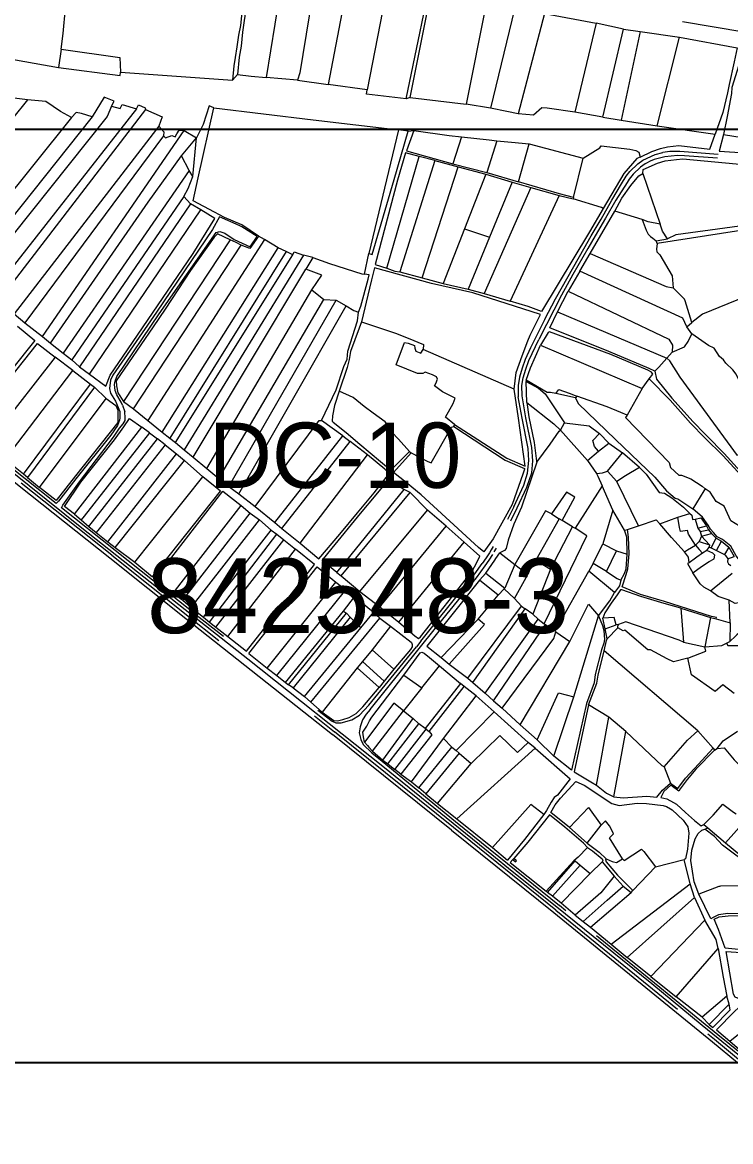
# Model space of a CAD drawing. Header units: metres. Extents: x 548946 to 557077, y 1838800 to 1845419.
# Drawn here: x 550140 to 550899, y 1840915 to 1842114 of the extents above; entities that cross this region are included whole.
import ezdxf
from ezdxf.enums import TextEntityAlignment as Align

# ---------------------------------------------------------------- set-up
doc = ezdxf.new("R2010")
doc.units = ezdxf.units.M
doc.header["$LTSCALE"] = 28
doc.linetypes.add('LONG_DASHED', pattern=[7.5, 6, -1.5])
for name, color, linetype, lineweight in [('10', 7, 'Continuous', 13), ('22', 7, 'Continuous', 13), ('46', 7, 'Continuous', 13), ('55', 7, 'Continuous', 35), ('60', 7, 'Continuous', 25)]:
    doc.layers.add(name, color=color, linetype=linetype, lineweight=lineweight)
doc.layers.add('61', color=7, linetype='Continuous')

msp = doc.modelspace()

# ---------------------------------------------------------------- linework, layer by layer
at = {"layer": '10'}
for p, q in [((550426.53, 1842209.92), (550401.41, 1842055.33)), ((550496.14, 1842195.32), (550468.02, 1842047.78)), ((550538.65, 1842192.1), (550509.86, 1842042.3)), ((550555.84, 1842034.11), (550577.9, 1842145.07)), ((550667.43, 1842128.73), (550641.85, 1842022.65)), ((550699.52, 1842123.89), (550671.24, 1842016.36)), ((550755.05, 1842113.72), (550732.18, 1842018.04)), ((550784.1, 1842107.19), (550755.05, 1842113.72)), ((550913.08, 1842104.12), (550847.35, 1842115.13)), ((550762, 1842012.79), (550784.1, 1842107.19)), ((550802.09, 1842104.65), (550781.59, 1842009.64)), ((550820.46, 1842003.4), (550844.17, 1842098.71)), ((550181.93, 1842085.82), (550179.1, 1842066.02)), ((550116.85, 1842077.06), (550179.1, 1842066.02)), ((550245.42, 1842060.93), (550365.61, 1842052.36)), ((550370.7, 1842058.43), (550365.61, 1842052.36)), ((550435.11, 1842052.41), (550401.41, 1842055.33)), ((550435.11, 1842052.41), (550468.02, 1842047.78)), ((550509.86, 1842042.3), (550468.02, 1842047.78)), ((550145.85, 1842031.28), (550027.84, 1841885.83)), ((550555.84, 1842034.11), (550551.55, 1842032.38)), ((550555.84, 1842034.11), (550615.61, 1842026.68)), ((550262.62, 1842021.73), (550106.52, 1841822.63)), ((550272.25, 1842020.91), (550114.98, 1841816.29)), ((550235.87, 1842024.65), (550245.16, 1842022.23)), ((550641.85, 1842022.65), (550615.61, 1842026.68)), ((550762, 1842012.79), (550732.18, 1842018.04)), ((550192.86, 1842012.35), (550066.49, 1841854.71)), ((550215.11, 1842013.37), (550079.88, 1841843.19)), ((550762, 1842012.79), (550781.59, 1842009.64)), ((550781.59, 1842009.64), (550820.46, 1842003.4)), ((550286.62, 1842003.35), (550131.65, 1841802.15)), ((550162, 1841777.75), (550313.78, 1841998.62)), ((550543.29, 1841999.15), (550511.43, 1841866.71)), ((550553.74, 1841997.71), (550543.29, 1841999.15)), ((550553.74, 1841997.71), (550559.75, 1841998.67)), ((550820.46, 1842003.4), (550882.3, 1841994.47)), ((550891.39, 1841994.33), (550886.85, 1841976.52)), ((550891.39, 1841994.33), (550922.5, 1841989.29)), ((550291.44, 1841992.68), (550143.14, 1841792.41)), ((550310.79, 1841971.25), (550326.83, 1841990.87)), ((550323.03, 1841949.15), (550326.83, 1841990.87)), ((550610.57, 1841991.87), (550601.57, 1841962.84)), ((550648.47, 1841987.47), (550637.9, 1841953.52)), ((550530.6, 1841850.87), (550565.34, 1841970.69)), ((550582.23, 1841966.26), (550565.34, 1841970.69)), ((550886.85, 1841976.52), (550978, 1841970.06)), ((550582.23, 1841966.26), (550544.64, 1841847.08)), ((550568.71, 1841840.68), (550607.23, 1841959.64)), ((550601.57, 1841962.84), (550637.9, 1841953.52)), ((550730.56, 1841926.83), (550741.19, 1841968.83)), ((550319.15, 1841955.78), (550184, 1841760.03)), ((550637.9, 1841953.52), (550671.64, 1841943.57)), ((550805.02, 1841952.6), (550823.42, 1841898.21)), ((550684.96, 1841937.56), (550634.87, 1841823.8)), ((550313.48, 1841927.81), (550193.43, 1841752.87)), ((550320.49, 1841919.82), (550313.48, 1841927.81)), ((550715.18, 1841929), (550662.93, 1841815.71)), ((550730.56, 1841926.83), (550730.31, 1841925.19)), ((550804.19, 1841903.24), (550774.93, 1841912.27)), ((550970.16, 1841900.62), (550820.25, 1841877.57)), ((550613.8, 1841893.31), (550640.87, 1841884.28)), ((550259.32, 1841700.15), (550374.84, 1841875.66)), ((550399.62, 1841881.83), (550274.95, 1841687.66)), ((550290.19, 1841675.46), (550414.2, 1841872.83)), ((550423.05, 1841868.79), (550298.32, 1841668.87)), ((550304.41, 1841664.33), (550430.2, 1841865.17)), ((550441.6, 1841864.94), (550313.73, 1841656.43)), ((550451.42, 1841862.42), (550441.6, 1841864.94)), ((550451.42, 1841862.42), (550444.03, 1841850.06)), ((550506.9, 1841844.5), (550511.43, 1841866.71)), ((550737.54, 1841847.83), (550724.79, 1841826.42)), ((550450.57, 1841827.98), (550463.11, 1841817.54)), ((550512.11, 1841829.47), (550503.55, 1841793.67)), ((550713.61, 1841804.31), (550724.79, 1841826.42)), ((550350.72, 1841625.71), (550463.11, 1841817.54)), ((550713.61, 1841804.31), (550830.68, 1841754.55)), ((550695.26, 1841768.59), (550804.08, 1841722.06)), ((550175.46, 1841755.77), (550102.28, 1841661.75)), ((550667.19, 1841721.49), (550569.54, 1841764.02)), ((550830.68, 1841754.55), (550836.33, 1841761.21)), ((550817.85, 1841740.6), (550811.54, 1841743.67)), ((550194.36, 1841741.43), (550213.22, 1841726.71)), ((550667.19, 1841721.49), (550669.27, 1841739.29)), ((550680.05, 1841730.96), (550679.99, 1841729.67)), ((550680.61, 1841707.24), (550679.99, 1841729.67)), ((550804.08, 1841722.06), (550811.67, 1841732.42)), ((550811.67, 1841732.42), (550815.72, 1841737.52)), ((550817.85, 1841740.6), (550819.52, 1841731.97)), ((550141.59, 1841630.27), (550213.22, 1841726.71)), ((550217.76, 1841723.62), (550145.91, 1841626.75)), ((550213.22, 1841726.71), (550217.76, 1841723.62)), ((550217.76, 1841723.62), (550230.07, 1841711.56)), ((550804.08, 1841722.06), (550788.22, 1841693.58)), ((550158.9, 1841616.19), (550230.07, 1841711.56)), ((550248.72, 1841708.16), (550259.32, 1841700.15)), ((550732.77, 1841712.02), (550711.6, 1841716.86)), ((550734.1, 1841714.04), (550732.77, 1841712.02)), ((550259.32, 1841700.15), (550274.95, 1841687.66)), ((550483.72, 1841671.48), (550460.7, 1841687.77)), ((550602.4, 1841681.44), (550603.28, 1841683.56)), ((550716.79, 1841677.29), (550721.04, 1841685.19)), ((550196.33, 1841587.35), (550268.21, 1841680.83)), ((550276.41, 1841674.75), (550268.21, 1841680.83)), ((550276.41, 1841674.75), (550285.1, 1841668.3)), ((550483.72, 1841671.48), (550491.64, 1841665.37)), ((550211.63, 1841574.37), (550285.1, 1841668.3)), ((550293.35, 1841661.89), (550285.1, 1841668.3)), ((550293.35, 1841661.89), (550305.64, 1841652.14)), ((550418.39, 1841572.02), (550491.64, 1841665.37)), ((550510.08, 1841651.16), (550491.64, 1841665.37)), ((550757.51, 1841654.84), (550768.49, 1841663.63)), ((550141.59, 1841630.27), (550121.96, 1841645.98)), ((550231.79, 1841557.76), (550305.64, 1841652.14)), ((550305.64, 1841652.14), (550314.18, 1841644.92)), ((550555.03, 1841654.59), (550556.83, 1841653.33)), ((550767.18, 1841633.35), (550783.18, 1841653.24)), ((550801.5, 1841637.44), (550783.18, 1841653.24)), ((550239.9, 1841551.76), (550314.18, 1841644.92)), ((550314.18, 1841644.92), (550333.53, 1841627.49)), ((550337.91, 1841636.41), (550350.72, 1841625.71)), ((550745.58, 1841644.86), (550755.2, 1841631.14)), ((550145.91, 1841626.75), (550141.59, 1841630.27)), ((550145.91, 1841626.75), (550158.9, 1841616.19)), ((550260.71, 1841535.97), (550333.53, 1841627.49)), ((550176.72, 1841602.18), (550158.9, 1841616.19)), ((550477.07, 1841525.08), (550549.42, 1841613.95)), ((550555.76, 1841610.74), (550549.42, 1841613.95)), ((550574.44, 1841591.85), (550555.76, 1841610.74)), ((550761.21, 1841617.95), (550732.35, 1841572.42)), ((550772.65, 1841591.72), (550761.21, 1841617.95)), ((550196.33, 1841587.35), (550185.6, 1841595.57)), ((550196.33, 1841587.35), (550203.21, 1841581.36)), ((550301.87, 1841502.66), (550374.79, 1841596.58)), ((550312.25, 1841495.16), (550384.51, 1841588.44)), ((550374.79, 1841596.58), (550384.51, 1841588.44)), ((550384.51, 1841588.44), (550394.53, 1841581.34)), ((550594.35, 1841574.63), (550574.44, 1841591.85)), ((550707.06, 1841587.63), (550715.49, 1841582.47)), ((550772.65, 1841591.72), (550762.15, 1841555.82)), ((550785.37, 1841570.3), (550772.65, 1841591.72)), ((550842.59, 1841584.09), (550855.31, 1841588.32)), ((550203.21, 1841581.36), (550211.63, 1841574.37)), ((550211.63, 1841574.37), (550219.6, 1841567.76)), ((550321.16, 1841487.43), (550394.53, 1841581.34)), ((550394.53, 1841581.34), (550406.89, 1841570.36)), ((550613.55, 1841557.39), (550594.35, 1841574.63)), ((550715.49, 1841582.47), (550690.19, 1841538)), ((550718.65, 1841580.54), (550715.49, 1841582.47)), ((550729.51, 1841573.73), (550718.65, 1841580.54)), ((550729.51, 1841573.73), (550732.35, 1841572.42)), ((550788.4, 1841571.13), (550800.23, 1841575.04)), ((550823.03, 1841576.97), (550842.59, 1841584.09)), ((550835.78, 1841562.61), (550823.03, 1841576.97)), ((550863.74, 1841572.6), (550873.03, 1841575)), ((550219.6, 1841567.76), (550231.79, 1841557.76)), ((550334.32, 1841476.97), (550406.89, 1841570.36)), ((550340.66, 1841471.84), (550412.85, 1841565.95)), ((550406.89, 1841570.36), (550412.85, 1841565.95)), ((550412.85, 1841565.95), (550420.53, 1841559.84)), ((550785.37, 1841570.3), (550788.4, 1841571.13)), ((550849.7, 1841546.94), (550835.78, 1841562.61)), ((550866.21, 1841568.76), (550875.26, 1841570.76)), ((550867.63, 1841563.76), (550878.5, 1841566.85)), ((550867.63, 1841563.76), (550876.25, 1841554.68)), ((550878.5, 1841566.85), (550883.35, 1841561.57)), ((550231.79, 1841557.76), (550239.9, 1841551.76)), ((550239.9, 1841551.76), (550260.71, 1841535.97)), ((550347.78, 1841466.52), (550420.53, 1841559.84)), ((550360.47, 1841456.23), (550432.97, 1841550.04)), ((550420.53, 1841559.84), (550432.97, 1841550.04)), ((550751.64, 1841534.5), (550762.15, 1841555.82)), ((550762.15, 1841555.82), (550776.57, 1841548.16)), ((550861.43, 1841554.37), (550865.38, 1841558.3)), ((550865.38, 1841558.3), (550876.25, 1841554.68)), ((550873.31, 1841548.65), (550876.07, 1841552.18)), ((550876.25, 1841554.68), (550876.07, 1841552.18)), ((550876.07, 1841552.18), (550878.23, 1841551.49)), ((550878.23, 1841551.49), (550883.35, 1841561.57)), ((550878.23, 1841551.49), (550883.94, 1841548.59)), ((550883.94, 1841548.59), (550889.16, 1841558.61)), ((550897.04, 1841552.13), (550892.48, 1841544.14)), ((550897.04, 1841552.13), (550902.91, 1841541.95)), ((550647.66, 1841539.9), (550651.9, 1841545.98)), ((550651.9, 1841545.98), (550667.74, 1841533.54)), ((550765.85, 1841525.89), (550776.57, 1841548.16)), ((550776.57, 1841548.16), (550787.98, 1841544.54)), ((550873.31, 1841548.65), (550868.88, 1841545.48)), ((550883.94, 1841548.59), (550892.48, 1841544.14)), ((550896.08, 1841539.75), (550902.91, 1841541.95)), ((550260.71, 1841535.97), (550279.89, 1841520.34)), ((550667.74, 1841533.54), (550656.98, 1841508.21)), ((550667.74, 1841533.54), (550681.63, 1841522.84)), ((550706.16, 1841528.39), (550686.97, 1841480.37)), ((550751.64, 1841534.5), (550747.18, 1841526.35)), ((550774.58, 1841503.49), (550747.18, 1841526.35)), ((550765.85, 1841525.89), (550751.64, 1841534.5)), ((550282.29, 1841517.93), (550301.87, 1841502.66)), ((550476.19, 1841514.53), (550486.8, 1841506.21)), ((550630.06, 1841516.75), (550636.66, 1841524.13)), ((550650.06, 1841500.59), (550630.06, 1841516.75)), ((550636.66, 1841524.13), (550656.98, 1841508.21)), ((550877.45, 1841505.26), (550900.71, 1841524.11)), ((550412.78, 1841414.57), (550486.8, 1841506.21)), ((550496.25, 1841498.81), (550486.8, 1841506.21)), ((550656.27, 1841507.37), (550667.41, 1841496.95)), ((550484.35, 1841483.54), (550496.25, 1841498.81)), ((550516.49, 1841481.95), (550496.25, 1841498.81)), ((550628.69, 1841475.03), (550650.06, 1841500.59)), ((550898.42, 1841470.85), (550897.25, 1841495.33)), ((550422.25, 1841406.95), (550484.35, 1841483.54)), ((550484.35, 1841483.54), (550487.38, 1841481.32)), ((550487.38, 1841481.32), (550491.36, 1841477.09)), ((550502.97, 1841465.77), (550516.49, 1841481.95)), ((550617.52, 1841411.77), (550674.91, 1841488.79)), ((550674.91, 1841488.79), (550679.04, 1841485.97)), ((550731.01, 1841391.52), (550757.37, 1841478.63)), ((550845.55, 1841486.61), (550877.37, 1841476.78)), ((550845.55, 1841486.61), (550848.57, 1841450.41)), ((550442.4, 1841392.01), (550502.97, 1841465.77)), ((550491.36, 1841477.09), (550502.97, 1841465.77)), ((550534.65, 1841467.46), (550514.95, 1841441.97)), ((550523.41, 1841476.04), (550534.65, 1841467.46)), ((550588.88, 1841433.88), (550628.69, 1841475.03)), ((550692.77, 1841474.96), (550699.11, 1841469.87)), ((550699.11, 1841469.87), (550700.62, 1841469.06)), ((550764.46, 1841464.51), (550762.08, 1841476.13)), ((550764.46, 1841464.51), (550776.42, 1841468.96)), ((550778.29, 1841465.72), (550766.6, 1841453.75)), ((550778.74, 1841469.26), (550776.42, 1841468.96)), ((550877.37, 1841476.78), (550871.36, 1841445.34)), ((550877.37, 1841476.78), (550883.53, 1841475.17)), ((550883.53, 1841475.17), (550898.42, 1841470.85)), ((550898.42, 1841470.85), (550897.97, 1841450.98)), ((550711.92, 1841461.44), (550710.91, 1841463.1)), ((550711.92, 1841461.44), (550726.82, 1841450.82)), ((550766.6, 1841453.75), (550764.46, 1841464.51)), ((550514.95, 1841441.97), (550504.61, 1841429.6)), ((550538.14, 1841421.4), (550514.95, 1841441.97)), ((550673.61, 1841361.54), (550726.82, 1841450.82)), ((550848.57, 1841450.41), (550871.36, 1841445.34)), ((550894.67, 1841449.31), (550897.97, 1841450.98)), ((550588.88, 1841433.88), (550597.56, 1841426.85)), ((550864.01, 1841355.19), (550763.6, 1841440.84)), ((550499.02, 1841422.61), (550461.66, 1841375.36)), ((550504.61, 1841429.6), (550499.02, 1841422.61)), ((550522.56, 1841401.77), (550499.02, 1841422.61)), ((550528.07, 1841408.47), (550504.61, 1841429.6)), ((550538.14, 1841421.4), (550528.07, 1841408.47)), ((550568.08, 1841401.2), (550587.09, 1841424.89)), ((550587.09, 1841424.89), (550609.65, 1841405.86)), ((550597.56, 1841426.85), (550617.52, 1841411.77)), ((550412.78, 1841414.57), (550422.25, 1841406.95)), ((550422.25, 1841406.95), (550425.28, 1841404.54)), ((550528.07, 1841408.47), (550522.56, 1841401.77)), ((550548.8, 1841414.84), (550568.08, 1841401.2)), ((550568.08, 1841401.2), (550548.7, 1841376.61)), ((550576.15, 1841354.67), (550613.61, 1841402.74)), ((550626.4, 1841392.78), (550613.61, 1841402.74)), ((550461.66, 1841375.36), (550449.28, 1841386.01)), ((550591.38, 1841347.2), (550626.4, 1841392.78)), ((550626.4, 1841392.78), (550645.78, 1841375.59)), ((550709.59, 1841328.08), (550731.01, 1841391.52)), ((550768.58, 1841370), (550746.85, 1841383)), ((550515.39, 1841333.31), (550548.7, 1841376.61)), ((550548.7, 1841376.61), (550558.92, 1841368.44)), ((550645.78, 1841375.59), (550604.88, 1841334.04)), ((550645.78, 1841375.59), (550682.03, 1841342.9)), ((550755.38, 1841297.05), (550768.58, 1841370)), ((550786.78, 1841354.71), (550768.58, 1841370)), ((550526.63, 1841323.68), (550558.92, 1841368.44)), ((550531.9, 1841319.8), (550564.87, 1841362.6)), ((550558.92, 1841368.44), (550564.87, 1841362.6)), ((550571.92, 1841357.93), (550564.87, 1841362.6)), ((550572.86, 1841356.96), (550571.92, 1841357.93)), ((550673.61, 1841361.54), (550691.93, 1841345.66)), ((550600.12, 1841248.87), (550472.43, 1841351.48)), ((550557.08, 1841300.47), (550591.38, 1841347.2)), ((550591.38, 1841347.2), (550600.44, 1841337.76)), ((550773.77, 1841284.63), (550786.78, 1841354.71)), ((550880.34, 1841336.84), (550864.01, 1841355.19)), ((550511.58, 1841337.63), (550515.39, 1841333.31)), ((550564.92, 1841294.17), (550600.44, 1841337.76)), ((550600.44, 1841337.76), (550604.88, 1841334.04)), ((550604.88, 1841334.04), (550608.06, 1841331.28)), ((550605.87, 1841260.85), (550689.45, 1841336.81)), ((550689.45, 1841336.81), (550682.03, 1841342.9)), ((550709.59, 1841328.08), (550691.93, 1841345.66)), ((550880.34, 1841336.84), (550881.71, 1841334.67)), ((550881.71, 1841334.67), (550884.48, 1841336.19)), ((550515.39, 1841333.31), (550526.63, 1841323.68)), ((550526.63, 1841323.68), (550531.9, 1841319.8)), ((550608.06, 1841331.28), (550572.62, 1841287.79)), ((550608.06, 1841331.28), (550620.91, 1841320.18)), ((550531.9, 1841319.8), (550539.33, 1841313.9)), ((550545.7, 1841308.67), (550539.33, 1841313.9)), ((550584.96, 1841277.56), (550620.91, 1841320.18)), ((550827.89, 1841316.83), (550834.72, 1841299.28)), ((550572.62, 1841287.79), (550564.92, 1841294.17)), ((550572.62, 1841287.79), (550584.96, 1841277.56)), ((550584.96, 1841277.56), (550605.87, 1841260.85)), ((550605.87, 1841260.85), (550643.75, 1841230.37)), ((550870.3, 1841254.72), (550874.48, 1841251.41)), ((550893.3, 1841235.35), (550914.1, 1841258.46)), ((550643.75, 1841230.37), (550660.11, 1841216.57)), ((550665.71, 1841217.38), (550662.71, 1841214.33)), ((550761.37, 1841214.91), (550748.48, 1841202.28)), ((550761.37, 1841214.91), (550774.18, 1841199.36)), ((550818.65, 1841209.58), (550849.29, 1841217.56)), ((550737.75, 1841211.21), (550708.14, 1841178.11)), ((550748.48, 1841202.28), (550717.55, 1841170.55)), ((550737.75, 1841211.21), (550748.48, 1841202.28)), ((550818.65, 1841209.58), (550794.2, 1841184.04)), ((550771.1, 1841126.7), (550855.57, 1841191.24)), ((550774.18, 1841199.36), (550784.03, 1841188.72)), ((550708.14, 1841178.11), (550702.87, 1841182.15)), ((550717.55, 1841170.55), (550708.14, 1841178.11)), ((550748.79, 1841144.84), (550792.38, 1841181.94)), ((550784.03, 1841188.72), (550792.38, 1841181.94)), ((550792.38, 1841181.94), (550794.2, 1841184.04)), ((550732.53, 1841157.66), (550717.55, 1841170.55)), ((550788.11, 1841112.39), (550860.23, 1841176.66)), ((550860.23, 1841176.66), (550871.48, 1841152.39)), ((550748.79, 1841144.84), (550771.1, 1841126.7)), ((550871.48, 1841152.39), (550813.42, 1841091.94)), ((550771.1, 1841126.7), (550788.11, 1841112.39)), ((550813.42, 1841091.94), (550788.11, 1841112.39)), ((550813.42, 1841091.94), (550840.68, 1841070.26)), ((550897.52, 1841062.42), (550875.99, 1841040.53)), ((550898.22, 1841022.79), (550953.57, 1841068.16)), ((550883.99, 1841034.82), (550898.22, 1841022.79)), ((550898.22, 1841022.79), (550916.43, 1841007))]:
    msp.add_line(p, q, dxfattribs=at)
for points in [[(550428.94, 1842224.64), (550402.09, 1842224.89), (550397.29, 1842224.5), (550395.57, 1842221.98), (550389.69, 1842198.32), (550376.07, 1842103.78), (550374.62, 1842088.88), (550372.48, 1842077.08), (550370.7, 1842058.43)], [(550188.39, 1842135.48), (550195.42, 1842135.04), (550214.3, 1842142.11), (550225.55, 1842146.23), (550276.96, 1842177.5), (550303.66, 1842197.43), (550312.68, 1842201.67), (550323.04, 1842206.01), (550344.29, 1842206.04), (550358.83, 1842203.49), (550370.26, 1842201.39), (550380.51, 1842197.81), (550381.84, 1842196.16), (550377.94, 1842150.38), (550373.97, 1842111.24), (550371.87, 1842100.55), (550370.06, 1842088.37), (550368.42, 1842076.62), (550366.92, 1842067.69), (550365.61, 1842052.36)], [(550461.08, 1842204.55), (550437.56, 1842060.39), (550435.11, 1842052.41)], [(550551.55, 1842032.38), (550583.25, 1842185.88), (550584.54, 1842197.8), (550584.88, 1842198.39)], [(550602.68, 1842140.53), (550637.14, 1842134.28), (550615.61, 1842026.68)], [(550181.93, 1842085.82), (550184.14, 1842102.4), (550186.64, 1842129.82), (550188.39, 1842135.48)], [(550637.14, 1842134.28), (550667.43, 1842128.73), (550699.52, 1842123.89), (550755.05, 1842113.72)], [(550784.1, 1842107.19), (550802.09, 1842104.65), (550844.17, 1842098.71)], [(550844.17, 1842098.71), (550905.96, 1842087.16), (550902.65, 1842072.1), (550897.26, 1842047.7), (550895.55, 1842038.78), (550890.71, 1842017.85), (550882.3, 1841994.47)], [(550181.93, 1842085.82), (550244.66, 1842076.7), (550245.42, 1842060.93)], [(550940.73, 1842078.54), (550917.04, 1842083.92), (550912.15, 1842080.12), (550909.68, 1842074.2), (550900.31, 1842044.5), (550899.87, 1842038.22), (550895.11, 1842013.43), (550891.39, 1841994.33)], [(550179.1, 1842066.02), (550245.28, 1842057.61), (550245.42, 1842060.93)], [(550370.7, 1842058.43), (550385.47, 1842056.71), (550401.41, 1842055.33)], [(550551.55, 1842032.38), (550508.83, 1842037.42), (550509.86, 1842042.3)], [(550145.85, 1842031.28), (550125.74, 1842033.97), (550119.03, 1842033.18)], [(550192.86, 1842012.35), (550181.29, 1842018.76), (550165.67, 1842029.57), (550145.85, 1842031.28)], [(550235.87, 1842024.65), (550238.72, 1842030.05), (550227.84, 1842034.36), (550215.11, 1842013.37)], [(550235.87, 1842024.65), (550231.2, 1842013.42), (550089, 1841835.85)], [(550215.11, 1842013.37), (550203.76, 1842016.68), (550198, 1842018.03), (550192.86, 1842012.35)], [(550245.16, 1842022.23), (550247.17, 1842026.56), (550262.62, 1842021.73)], [(550262.62, 1842021.73), (550264.81, 1842026.21), (550271.98, 1842022.91), (550272.25, 1842020.91)], [(550272.25, 1842020.91), (550290.06, 1842013.26), (550286.62, 1842003.35)], [(550393.3, 1841885.17), (550375.43, 1841897.37), (550356.94, 1841905.29), (550346.06, 1841910.94), (550323.31, 1841923.19), (550328.72, 1841947.72), (550345.48, 1842023)], [(550345.48, 1842023), (550340.61, 1842025.09), (550334, 1842004.98), (550326.83, 1841990.87)], [(550345.48, 1842023), (550451.87, 1842010.08), (550543.29, 1841999.15)], [(550671.24, 1842016.36), (550659.19, 1842019.04), (550641.85, 1842022.65)], [(550732.18, 1842018.04), (550702.58, 1842022.45), (550696.72, 1842022.89), (550687.86, 1842015.16), (550671.24, 1842016.36)], [(550286.62, 1842003.35), (550292.01, 1841997.21), (550291.44, 1841992.68)], [(550291.44, 1841992.68), (550293.8, 1841990.55), (550300.39, 1841993.27), (550304.03, 1841991.87), (550305.67, 1841995), (550308.44, 1841998.8), (550313.78, 1841998.62), (550326.83, 1841990.87)], [(550511.43, 1841866.71), (550515.2, 1841865.57), (550538.56, 1841946.12), (550553.74, 1841997.71)], [(550559.75, 1841998.67), (550551.67, 1841976.63), (550601.57, 1841962.84)], [(550559.75, 1841998.67), (550597.43, 1841993.32), (550610.57, 1841991.87)], [(550802.19, 1841970.15), (550814.55, 1841976.08), (550823.87, 1841979.29), (550831.39, 1841981.09), (550843.36, 1841982.51), (550876.61, 1841978.66), (550882.3, 1841994.47)], [(550610.57, 1841991.87), (550640.26, 1841988.59), (550648.47, 1841987.47)], [(550648.47, 1841987.47), (550664.45, 1841985.91), (550683.15, 1841984.23)], [(550671.64, 1841943.57), (550683.15, 1841984.23), (550741.19, 1841968.83)], [(550741.19, 1841968.83), (550758.93, 1841979.84), (550760.47, 1841982.29), (550790.95, 1841978.68), (550797.6, 1841977.16), (550800.59, 1841975.3), (550802.19, 1841970.15)], [(550170.4, 1841770.84), (550275.26, 1841921.81), (550310.79, 1841971.25)], [(550313.48, 1841927.81), (550318.08, 1841936.48), (550323.03, 1841949.15), (550319.15, 1841955.78), (550310.79, 1841971.25)], [(550565.34, 1841970.69), (550550.92, 1841974.48), (550542.25, 1841945.33), (550518.24, 1841855.08), (550530.6, 1841850.87)], [(550802.19, 1841970.15), (550798.41, 1841968.66), (550784.47, 1841952.37), (550762.37, 1841914.93)], [(550582.23, 1841966.26), (550607.23, 1841959.64), (550636.67, 1841951.85), (550613.8, 1841893.31), (550590.92, 1841834.77)], [(550805.02, 1841952.6), (550805.44, 1841956.94), (550820.55, 1841963.58), (550828.94, 1841966.14), (550841.12, 1841967.6), (550847.9, 1841968.03), (550916.47, 1841961.88)], [(550636.67, 1841951.85), (550664.98, 1841943.18), (550684.96, 1841937.56), (550715.18, 1841929), (550730.31, 1841925.19)], [(550774.93, 1841912.27), (550782.57, 1841926.07), (550792.18, 1841939.78), (550800.51, 1841949.89), (550805.02, 1841952.6)], [(550664.98, 1841943.18), (550640.87, 1841884.28), (550618.02, 1841828.43)], [(550730.56, 1841926.83), (550715.86, 1841930.77), (550671.64, 1841943.57)], [(550762.37, 1841914.93), (550760.59, 1841915.92), (550730.31, 1841925.19)], [(550212.41, 1841737.44), (550229.84, 1841724.52), (550234.49, 1841736.33), (550252.97, 1841763.37), (550323.29, 1841866.72), (550346.37, 1841904.35), (550331.7, 1841913.43)], [(550762.37, 1841914.93), (550747.99, 1841889.86), (550696.24, 1841804.73), (550682.16, 1841809.95), (550662.93, 1841815.71)], [(550737.54, 1841847.83), (550748.47, 1841866.65), (550774.93, 1841912.27)], [(550823.42, 1841898.21), (550810.76, 1841900.75), (550804.19, 1841903.24)], [(550804.19, 1841903.24), (550808.57, 1841891.85), (550810.74, 1841887.49), (550813, 1841884.89), (550815.75, 1841883.06), (550819.24, 1841880.32)], [(550831.43, 1841882.49), (550826.13, 1841890.62), (550823.42, 1841898.21)], [(550968.97, 1841904.23), (550840.21, 1841886.81), (550831.43, 1841882.49)], [(550363.06, 1841881.51), (550349.57, 1841887.99), (550345.72, 1841884.21), (550320.43, 1841848.58), (550293.5, 1841806.95), (550280.44, 1841788.24), (550240.88, 1841730.24), (550241.17, 1841724.85), (550242.68, 1841717.51), (550248.72, 1841708.16)], [(550374.84, 1841875.66), (550369.35, 1841878.63), (550363.06, 1841881.51), (550248.72, 1841708.16)], [(550393.3, 1841885.17), (550384.13, 1841872.16), (550374.84, 1841875.66)], [(550430.2, 1841865.17), (550423.05, 1841868.79), (550414.2, 1841872.83), (550399.62, 1841881.83), (550393.3, 1841885.17)], [(550820.25, 1841877.57), (550819.24, 1841880.32), (550831.43, 1841882.49)], [(550820.25, 1841877.57), (550819.73, 1841871.48), (550819.8, 1841868.68), (550823.28, 1841865.44), (550836.22, 1841842.75), (550837.3, 1841829.89)], [(550430.2, 1841865.17), (550431.63, 1841868.61), (550441.6, 1841864.94)], [(550451.42, 1841862.42), (550469.5, 1841856.1), (550503.95, 1841845.07), (550506.9, 1841844.5)], [(550748.47, 1841866.65), (550830.08, 1841831.27), (550837.3, 1841829.89)], [(551022.14, 1841864.17), (550868.8, 1841801.78), (550857.26, 1841792.94)], [(550274.95, 1841687.66), (550290.19, 1841675.46), (550298.32, 1841668.87), (550304.41, 1841664.33), (550313.73, 1841656.43), (550323.48, 1841648.46), (550444.03, 1841850.06)], [(550450.57, 1841827.98), (550461.01, 1841843.49), (550444.03, 1841850.06)], [(550669.27, 1841739.29), (550675.8, 1841757.13), (550681.76, 1841773.21), (550684.3, 1841779.32), (550695.19, 1841801.39), (550622.94, 1841824.7), (550578.54, 1841834.78), (550517.37, 1841851.45), (550514.25, 1841838.42), (550512.11, 1841829.47)], [(550530.6, 1841850.87), (550539.26, 1841847.92), (550544.64, 1841847.08)], [(550500.51, 1841803.89), (550502.8, 1841810.26), (550510.67, 1841839.42)], [(550510.67, 1841839.42), (550511.89, 1841843.93), (550506.9, 1841844.5)], [(550544.64, 1841847.08), (550568.71, 1841840.68), (550590.92, 1841834.77)], [(550852.14, 1841788.22), (550847.82, 1841797.42), (550737.54, 1841847.83)], [(550089, 1841835.85), (550106.52, 1841822.63), (550114.98, 1841816.29), (550131.65, 1841802.15), (550143.14, 1841792.41), (550162, 1841777.75), (550170.4, 1841770.84), (550184, 1841760.03), (550193.43, 1841752.87), (550201.63, 1841745.43)], [(550323.48, 1841648.46), (550337.91, 1841636.41), (550450.57, 1841827.98)], [(550590.92, 1841834.77), (550618.02, 1841828.43), (550634.87, 1841823.8), (550662.93, 1841815.71)], [(550724.79, 1841826.42), (550832.94, 1841774.94), (550836.75, 1841768.62), (550836.33, 1841761.21)], [(550857.26, 1841792.94), (550850.21, 1841816.15), (550849.67, 1841817.76), (550837.3, 1841829.89)], [(550350.72, 1841625.71), (550361.39, 1841617.21), (550476.38, 1841816.84)], [(550463.11, 1841817.54), (550476.38, 1841816.84), (550487.35, 1841810.66)], [(550361.39, 1841617.21), (550372.37, 1841609.35), (550487.35, 1841810.66)], [(550460.7, 1841687.77), (550476.53, 1841720.52), (550484.58, 1841745.52), (550488.16, 1841753.52), (550489.07, 1841762.06), (550499.33, 1841794.72), (550500.51, 1841803.89)], [(550487.35, 1841810.66), (550495.49, 1841805.66), (550500.51, 1841803.89)], [(550811.54, 1841743.67), (550768.59, 1841761.85), (550705.3, 1841786.96), (550713.61, 1841804.31)], [(550503.55, 1841793.67), (550501.1, 1841786.69), (550491.81, 1841761.73), (550490.38, 1841753.15), (550488.13, 1841744.73), (550479.77, 1841719.21)], [(550503.55, 1841793.67), (550540.07, 1841781.4), (550553.74, 1841776.11), (550570.02, 1841769.24), (550569.54, 1841764.02)], [(550857.24, 1841780.56), (550852.14, 1841788.22), (550857.26, 1841792.94)], [(550135.27, 1841788.85), (550153.83, 1841773.71), (550078.92, 1841679.93)], [(550810.44, 1841741.79), (550770.63, 1841758.7), (550704.93, 1841782.72), (550703.63, 1841782.25), (550695.26, 1841768.59)], [(550836.33, 1841761.21), (550849.4, 1841766.72), (550853.64, 1841772.52), (550857.24, 1841780.56)], [(550907.29, 1841732.09), (550904.78, 1841737.57), (550901.18, 1841741.98), (550893.92, 1841749.12), (550891.27, 1841752.67), (550886.91, 1841756.3), (550881.22, 1841765.22), (550875.22, 1841768.24), (550857.24, 1841780.56)], [(550082.83, 1841677.45), (550156.73, 1841770.32), (550175.46, 1841755.77)], [(550603.28, 1841683.56), (550593.67, 1841691.29), (550601.89, 1841706.13), (550604.07, 1841711.85), (550590.32, 1841718.45), (550581.8, 1841724.84), (550583.19, 1841727.53), (550584.94, 1841732.1), (550583.77, 1841734.55), (550579.68, 1841736.89), (550571.73, 1841739.73), (550569.29, 1841738.14), (550563.58, 1841738.15), (550540.88, 1841747.53), (550549.59, 1841771.53), (550553.62, 1841770.54), (550560.24, 1841768.22), (550560.83, 1841765.23), (550561.95, 1841762.25), (550567.29, 1841759.98), (550569.54, 1841764.02)], [(550680.05, 1841730.96), (550684.51, 1841744.32), (550695.26, 1841768.59)], [(550121.96, 1841645.98), (550194.36, 1841741.43), (550175.46, 1841755.77)], [(550817.85, 1841740.6), (550822.23, 1841744.89), (550830.68, 1841754.55)], [(550955.41, 1841624.01), (550947.76, 1841631.37), (550937.61, 1841642.91), (550919.85, 1841654.7), (550917.26, 1841653.68), (550906.48, 1841650.13), (550844.98, 1841734.38), (550833.82, 1841751.65), (550830.68, 1841754.55)], [(550815.72, 1841737.52), (550814.35, 1841739.75), (550810.44, 1841741.79)], [(550679.99, 1841729.67), (550693.28, 1841722.43), (550700.49, 1841716.46), (550721.04, 1841685.19)], [(550711.6, 1841716.86), (550706.12, 1841717.89), (550702.51, 1841717.96), (550680.05, 1841730.96)], [(550811.67, 1841732.42), (550834.12, 1841709.49), (550856.04, 1841685.03), (550871.4, 1841669.14), (550890.82, 1841649.91), (550922.1, 1841615.88), (550942.07, 1841594.25), (550943.25, 1841595.15)], [(550819.52, 1841731.97), (550835.9, 1841711.75), (550858.96, 1841686.49), (550871.48, 1841673.49)], [(550000, 1841727.69), (550039.78, 1841695.41), (550137.11, 1841617.88), (550233.97, 1841540.76), (550315.62, 1841475.68), (550472.43, 1841351.48)], [(550479.77, 1841719.21), (550474.58, 1841703.9), (550472.63, 1841692.8), (550472.3, 1841687.14), (550473.1, 1841685.91), (550487.26, 1841675), (550501.82, 1841662.58), (550534.95, 1841634.69), (550555.03, 1841654.59)], [(550555.03, 1841654.59), (550543.37, 1841667.74), (550536.09, 1841675.27), (550533.11, 1841680.94), (550529.11, 1841686.43), (550516.04, 1841695.73), (550506.55, 1841702.69), (550494.86, 1841712.55), (550479.77, 1841719.21)], [(550603.28, 1841683.56), (550659.31, 1841647.36), (550678.9, 1841638.96), (550671.71, 1841690.27), (550667.19, 1841721.49)], [(550711.6, 1841716.86), (550714.9, 1841720.87), (550725.95, 1841717.01), (550734.1, 1841714.04)], [(550230.07, 1841711.56), (550240.39, 1841703.86), (550242.58, 1841699.04), (550242.79, 1841692.34), (550242.58, 1841685.58), (550197.28, 1841628.38), (550176.72, 1841602.18)], [(550680.61, 1841707.24), (550709.48, 1841684.1), (550716.79, 1841677.29)], [(550680.61, 1841707.24), (550682.79, 1841691.73), (550688.38, 1841664.14), (550690.95, 1841644.19), (550691.52, 1841643.01)], [(550732.77, 1841712.02), (550735.64, 1841706.15), (550775.55, 1841667.57), (550817.71, 1841626.92), (550830.2, 1841612.43), (550839.71, 1841604.61), (550842.39, 1841603.96), (550858.65, 1841593.31)], [(550788.22, 1841693.58), (550781.26, 1841696.53), (550766.59, 1841702.33), (550734.1, 1841714.04)], [(550788.22, 1841693.58), (550786.22, 1841690.97), (550833.04, 1841642.97), (550834.56, 1841637.27), (550843.33, 1841629.26), (550846.32, 1841629.14), (550856.39, 1841625.22), (550868.53, 1841617.4), (550871.58, 1841614.49)], [(550185.6, 1841595.57), (550202.92, 1841621.55), (550239.22, 1841667.08), (550248.94, 1841680.96), (550255.23, 1841690), (550268.21, 1841680.83)], [(550389.68, 1841595.72), (550458.26, 1841687.8), (550460.7, 1841687.77)], [(550721.04, 1841685.19), (550747.63, 1841682.18), (550758.64, 1841673.7)], [(550276.41, 1841674.75), (550206.57, 1841585.29), (550203.21, 1841581.36)], [(550372.37, 1841609.35), (550389.68, 1841595.72), (550410.93, 1841578.49), (550483.72, 1841671.48)], [(550602.4, 1841681.44), (550657.52, 1841645.29), (550678.21, 1841636.25), (550678.19, 1841635.77), (550676.41, 1841630.18), (550664.88, 1841597.77), (550644.52, 1841560.83), (550634.78, 1841547.14), (550628.98, 1841551.77), (550567.57, 1841608.16), (550551.47, 1841621.31), (550537.79, 1841631.99), (550556.83, 1841653.33)], [(550556.83, 1841653.33), (550573.82, 1841644.27), (550578.31, 1841642.53), (550600.16, 1841680.72), (550602.4, 1841681.44)], [(550691.52, 1841643.01), (550705.58, 1841662.31), (550715.18, 1841676.46), (550716.79, 1841677.29)], [(550716.79, 1841677.29), (550745.58, 1841644.86), (550757.51, 1841654.84)], [(550757.51, 1841654.84), (550753.18, 1841659.87), (550751.39, 1841666.35), (550758.64, 1841673.7)], [(550758.64, 1841673.7), (550768.49, 1841663.63), (550783.18, 1841653.24)], [(550871.48, 1841673.49), (550873.19, 1841671.72), (550873.61, 1841671.28), (550892.01, 1841652.28), (550923.35, 1841617.95), (550944.08, 1841596.33), (550943.25, 1841595.15)], [(550293.35, 1841661.89), (550222.76, 1841571.61), (550219.6, 1841567.76)], [(550410.93, 1841578.49), (550418.39, 1841572.02), (550437.8, 1841556.33), (550510.08, 1841651.16)], [(550437.8, 1841556.33), (550458.02, 1841539.73), (550480.29, 1841565.93), (550499.51, 1841588.76), (550517.24, 1841610.34), (550530.15, 1841626.8), (550531.32, 1841629.6), (550531.67, 1841632.28), (550528.72, 1841635.54), (550510.08, 1841651.16)], [(550691.52, 1841643.01), (550675.15, 1841594.98), (550666.77, 1841576.85), (550660.7, 1841559.53), (550658.67, 1841550.48), (550656.72, 1841548.67), (550651.9, 1841545.98)], [(550801.5, 1841637.44), (550786.36, 1841628.46), (550777.02, 1841622.33)], [(550801.5, 1841637.44), (550808.54, 1841630.15), (550822.35, 1841610.78), (550828.01, 1841609.83), (550835.95, 1841604.78), (550848.38, 1841594.92), (550855.31, 1841588.32)], [(550279.89, 1841520.34), (550352.59, 1841612), (550333.53, 1841627.49)], [(550477.07, 1841525.08), (550461.36, 1841537.71), (550472.05, 1841551.11), (550502.47, 1841588.32), (550519.49, 1841608.05), (550533.41, 1841625.07), (550549.42, 1841613.95)], [(550755.2, 1841631.14), (550761.86, 1841631.88), (550767.18, 1841633.35)], [(550755.2, 1841631.14), (550756.74, 1841628.17), (550761.21, 1841617.95)], [(550800.23, 1841575.04), (550777.02, 1841622.33), (550767.18, 1841633.35)], [(550282.29, 1841517.93), (550355.11, 1841612.01), (550374.79, 1841596.58)], [(550477.07, 1841525.08), (550481.96, 1841521.48), (550555.76, 1841610.74)], [(550718.65, 1841580.54), (550732, 1841605.64), (550723.25, 1841610.91), (550707.06, 1841587.63)], [(550871.58, 1841614.49), (550870.37, 1841612.3), (550858.65, 1841593.31)], [(550950.61, 1841537.33), (550946.2, 1841545.2), (550938.49, 1841544.38), (550917.02, 1841553.59), (550916.39, 1841565.04), (550913, 1841571.8), (550899.13, 1841580.45), (550891.99, 1841595.9), (550883.59, 1841601.16), (550876.92, 1841610.97), (550871.58, 1841614.49)], [(550481.96, 1841521.48), (550501.98, 1841504.53), (550574.44, 1841591.85)], [(550707.06, 1841587.63), (550700.74, 1841591.12), (550667.74, 1841533.54)], [(550855.31, 1841588.32), (550857.25, 1841586.21), (550857.98, 1841581.9), (550860.94, 1841582.2)], [(550948.94, 1841534.09), (550927.42, 1841532.11), (550920.79, 1841533.56), (550910.72, 1841536.62), (550907.34, 1841539.67), (550904.9, 1841542.8), (550899.01, 1841553.01), (550890.31, 1841560.17), (550884.65, 1841563.05), (550880.45, 1841567.62), (550877.33, 1841571.39), (550875.06, 1841575.71), (550869.01, 1841584.24), (550858.65, 1841593.31)], [(550501.98, 1841504.53), (550523.37, 1841487.96), (550594.35, 1841574.63)], [(550690.19, 1841538), (550706.16, 1841528.39), (550729.51, 1841573.73)], [(550800.23, 1841575.04), (550819.23, 1841581.44), (550823.03, 1841576.97)], [(550845.42, 1841568.84), (550844.28, 1841572.99), (550842.59, 1841584.09)], [(550860.94, 1841582.2), (550867, 1841583.51), (550873.03, 1841575)], [(550860.94, 1841582.2), (550863.74, 1841572.6), (550866.21, 1841568.76), (550867.63, 1841563.76), (550865.38, 1841558.3)], [(550873.03, 1841575), (550875.26, 1841570.76), (550878.5, 1841566.85)], [(550699.11, 1841469.87), (550744.89, 1841564.24), (550732.35, 1841572.42)], [(550883.53, 1841475.17), (550883.84, 1841476.76), (550878.39, 1841477.94), (550828.04, 1841493.92), (550802.55, 1841501.2), (550782.66, 1841509.71), (550787.08, 1841522.69), (550789, 1841528.83), (550790.39, 1841544.87), (550789.6, 1841562.92), (550788.4, 1841571.13)], [(550787.98, 1841544.54), (550787.75, 1841562.7), (550785.37, 1841570.3)], [(550861.43, 1841554.37), (550853.96, 1841565.93), (550852.8, 1841569.79), (550845.42, 1841568.84)], [(550380.42, 1841440.47), (550453.24, 1841533.48), (550432.97, 1841550.04)], [(550523.37, 1841487.96), (550543.66, 1841471.77), (550613.55, 1841557.39)], [(550543.66, 1841471.77), (550560.57, 1841457.09), (550564.67, 1841454.3), (550566.65, 1841456), (550621.55, 1841525.36), (550626.23, 1841533.44), (550630.26, 1841542.39), (550613.55, 1841557.39)], [(550849.7, 1841546.94), (550852.61, 1841549.34), (550861.43, 1841554.37)], [(550861.43, 1841554.37), (550865.19, 1841549.65), (550868.88, 1841545.48)], [(550883.35, 1841561.57), (550889.16, 1841558.61), (550897.04, 1841552.13)], [(550636.66, 1841524.13), (550646.43, 1841538.14), (550647.66, 1841539.9)], [(550690.19, 1841538), (550686.01, 1841531.95), (550684.98, 1841530.55), (550681.63, 1841522.84)], [(550781.53, 1841516.54), (550785.16, 1841523.98), (550787.26, 1841528.78), (550787.98, 1841544.54)], [(550854.63, 1841535.16), (550853.91, 1841541.41), (550849.7, 1841546.94)], [(550868.88, 1841545.48), (550862.94, 1841541.46), (550861.42, 1841540.28), (550854.63, 1841535.16)], [(550858.59, 1841524.6), (550867.79, 1841531.35), (550876.13, 1841536.6), (550881.18, 1841539.48), (550882.19, 1841543.41), (550879.76, 1841545.52), (550873.31, 1841548.65)], [(550892.48, 1841544.14), (550893.53, 1841543.06), (550896.08, 1841539.75)], [(550896.08, 1841539.75), (550895.64, 1841536.3), (550896.66, 1841534.32), (550899.25, 1841532.3)], [(550382.98, 1841438.11), (550456.16, 1841531.04), (550476.19, 1841514.53)], [(550710.91, 1841463.1), (550712.41, 1841464.95), (550747.18, 1841526.35)], [(550765.85, 1841525.89), (550777.33, 1841518.52), (550781.53, 1841516.54)], [(550854.63, 1841535.16), (550852.6, 1841534.42), (550858.59, 1841524.6)], [(550402.59, 1841422.45), (550463.58, 1841498.76), (550476.19, 1841514.53)], [(550630.06, 1841516.75), (550573.44, 1841446.08), (550588.88, 1841433.88)], [(550674.91, 1841488.79), (550667.41, 1841496.95), (550681.63, 1841522.84)], [(550781.53, 1841516.54), (550780.02, 1841510.6), (550774.58, 1841503.49)], [(550877.45, 1841505.26), (550870.1, 1841509.05), (550866.22, 1841512.91), (550858.59, 1841524.6)], [(550301.87, 1841502.66), (550312.25, 1841495.16), (550321.16, 1841487.43), (550334.32, 1841476.97), (550340.66, 1841471.84), (550347.78, 1841466.52), (550360.47, 1841456.23), (550380.42, 1841440.47)], [(550656.98, 1841508.21), (550656.27, 1841507.37), (550650.06, 1841500.59)], [(550757.37, 1841478.63), (550769.52, 1841494.52), (550774.58, 1841503.49)], [(550845.55, 1841486.61), (550827.72, 1841491.7), (550802.86, 1841499.32), (550782.57, 1841506.32), (550781.02, 1841506.47), (550777.52, 1841501.01), (550771.04, 1841491.91), (550764.07, 1841481.66), (550762.08, 1841476.13)], [(550897.25, 1841495.33), (550885.77, 1841499.27), (550877.45, 1841505.26)], [(550726.82, 1841450.82), (550746.58, 1841491.08), (550757.37, 1841478.63)], [(550912.31, 1841493.41), (550903.79, 1841491.69), (550897.25, 1841495.33)], [(550430.46, 1841401.23), (550425.28, 1841404.54), (550487.38, 1841481.32)], [(550449.28, 1841386.01), (550523.41, 1841476.04), (550516.49, 1841481.95)], [(550617.52, 1841411.77), (550622.8, 1841407.2), (550679.04, 1841485.97)], [(550692.77, 1841474.96), (550686.97, 1841480.37), (550679.04, 1841485.97)], [(550757.37, 1841478.63), (550761.73, 1841468.12), (550763, 1841462.87), (550764.05, 1841453.14), (550763.26, 1841449.17), (550760.75, 1841441.96), (550753.97, 1841415.65), (550752.68, 1841406.87), (550744.62, 1841384.55), (550728.7, 1841313.15), (550709.59, 1841328.08)], [(550491.36, 1841477.09), (550430.46, 1841401.23), (550442.4, 1841392.01), (550449.28, 1841386.01)], [(550534.65, 1841467.46), (550556.71, 1841450.21), (550557, 1841449.81), (550557.96, 1841447.74), (550557.86, 1841445.28), (550556.05, 1841442.53), (550538.14, 1841421.4)], [(550597.56, 1841426.85), (550635.41, 1841469.31), (550628.69, 1841475.03)], [(550622.8, 1841407.2), (550635.92, 1841395.53), (550692.77, 1841474.96)], [(550635.92, 1841395.53), (550645.17, 1841387.47), (550700.62, 1841469.06)], [(550700.62, 1841469.06), (550709.02, 1841463.35), (550710.91, 1841463.1)], [(550776.42, 1841468.96), (550774.24, 1841476.73), (550762.08, 1841476.13)], [(550778.29, 1841465.72), (550778.28, 1841467.53), (550778.74, 1841469.26)], [(550853.25, 1841433.17), (550837.65, 1841429.03), (550830.94, 1841432.54), (550813.22, 1841441.97), (550810.44, 1841442.12), (550785.82, 1841463.03), (550783.74, 1841462.33), (550778.29, 1841465.72)], [(550848.57, 1841450.41), (550843.72, 1841452.58), (550786.73, 1841472.19), (550778.74, 1841469.26)], [(550654.3, 1841379.51), (550709.5, 1841454.26), (550711.92, 1841461.44)], [(550763.6, 1841440.84), (550765.89, 1841451.93), (550766.6, 1841453.75)], [(550910.53, 1841462.45), (550905.44, 1841458.17), (550904.23, 1841456.73), (550897.97, 1841450.98)], [(550853.25, 1841433.17), (550872.57, 1841440.8), (550871.36, 1841445.34)], [(550871.36, 1841445.34), (550889.41, 1841446.73), (550894.67, 1841449.31)], [(550894.67, 1841449.31), (550896.14, 1841446.62), (550938.8, 1841446.64)], [(550382.98, 1841438.11), (550402.59, 1841422.45), (550412.78, 1841414.57)], [(550548.8, 1841414.84), (550566.51, 1841438.82), (550568.15, 1841439.55), (550570.82, 1841438.41), (550576.29, 1841433.99), (550587.09, 1841424.89)], [(550746.85, 1841383), (550755.51, 1841406.24), (550757.11, 1841414.82), (550763.6, 1841440.84)], [(550902.81, 1841395.44), (550890.49, 1841404.49), (550882.32, 1841397.23), (550856.96, 1841415.09), (550853.25, 1841433.17)], [(550506.78, 1841343.07), (550505.67, 1841348.95), (550505.05, 1841353.77), (550509.4, 1841360.24), (550512.2, 1841366.05), (550514.72, 1841370), (550548.8, 1841414.84)], [(550613.61, 1841402.74), (550609.65, 1841405.86), (550571.92, 1841357.93)], [(550477.82, 1841366.08), (550483.63, 1841367.58), (550490.54, 1841369.67), (550497.81, 1841373.66), (550505.21, 1841380.99), (550522.56, 1841401.77)], [(550691.93, 1841345.66), (550714.49, 1841395.96), (550731.01, 1841391.52)], [(550548.7, 1841376.61), (550538.23, 1841384.94), (550506.78, 1841343.07)], [(550645.17, 1841387.47), (550654.3, 1841379.51), (550673.61, 1841361.54)], [(550746.85, 1841383), (550731.52, 1841311.5), (550749.22, 1841300.76), (550755.38, 1841297.05)], [(550461.66, 1841375.36), (550474.07, 1841366.35), (550477.82, 1841366.08)], [(550539.33, 1841313.9), (550572.86, 1841356.96), (550576.15, 1841354.67)], [(550576.15, 1841354.67), (550579.09, 1841351.13), (550545.7, 1841308.67)], [(550682.03, 1841342.9), (550670.53, 1841332.21), (550651.78, 1841350.32), (550620.91, 1841320.18)], [(550827.89, 1841316.83), (550825.53, 1841317.58), (550786.78, 1841354.71)], [(550827.89, 1841316.83), (550852.84, 1841345.23), (550864.01, 1841355.19)], [(550884.48, 1841336.19), (550891.06, 1841344.49), (550906.26, 1841354.74)], [(550506.78, 1841343.07), (550509.98, 1841339.44), (550511.58, 1841337.63)], [(550689.45, 1841336.81), (550726.93, 1841303.69), (550713.47, 1841286.34), (550710.13, 1841283.71), (550706.65, 1841278.71), (550701.83, 1841269.8), (550698.75, 1841265.73)], [(550881.71, 1841334.67), (550861.62, 1841314.24), (550852.51, 1841303.14), (550844.92, 1841293.01), (550843.33, 1841290.53), (550836.76, 1841295.6), (550834.84, 1841297.15), (550827.41, 1841290.3), (550824.07, 1841283.68), (550830.57, 1841282.44), (550837.78, 1841278.6), (550841.14, 1841276.57), (550850.54, 1841267.87), (550860.23, 1841259.22), (550867.3, 1841253.47), (550870.3, 1841254.72)], [(550834.72, 1841299.28), (550842.41, 1841293.38), (550850.77, 1841304.42), (550860.33, 1841314.93), (550880.34, 1841336.84)], [(550884.48, 1841336.19), (550892.17, 1841337.05), (550902.8, 1841324.15), (550930.15, 1841295.68)], [(550545.7, 1841308.67), (550557.08, 1841300.47), (550564.92, 1841294.17)], [(550726.44, 1841251.64), (550706.25, 1841267.64), (550710.92, 1841276.04), (550716.86, 1841283.28), (550733.04, 1841300.93), (550742.18, 1841296.89), (550771.67, 1841277.22), (550779.65, 1841275.39), (550798.78, 1841277.68), (550808.79, 1841277.37), (550826.71, 1841275.42), (550830.33, 1841274.27), (550834.64, 1841271.78), (550836.19, 1841270.53), (550848.1, 1841259.5), (550853.08, 1841252.49), (550854.27, 1841245.64), (550852.68, 1841228.57), (550850.58, 1841218.13), (550849.29, 1841217.56)], [(550773.77, 1841284.63), (550784.03, 1841283.36), (550809.34, 1841285.09), (550819.97, 1841284.29), (550826.13, 1841291.74), (550834.72, 1841299.28)], [(550755.38, 1841297.05), (550765.85, 1841288.52), (550773.77, 1841284.63)], [(550698.75, 1841265.73), (550684.98, 1841276.43), (550643.75, 1841230.37)], [(550870.3, 1841254.72), (550880.39, 1841265.05), (550890.51, 1841276.56), (550902.12, 1841268.06), (550904.93, 1841266.15)], [(550698.75, 1841265.73), (550678.24, 1841238.8), (550660.11, 1841216.57)], [(550745.6, 1841230.19), (550741.47, 1841234.8), (550721.56, 1841251.95), (550704.87, 1841265.08), (550681.67, 1841235.91), (550666.71, 1841218.46)], [(550726.44, 1841251.64), (550746.75, 1841272.97), (550760.32, 1841254.04)], [(550726.44, 1841251.64), (550745.48, 1841234.93), (550760.32, 1841254.04)], [(550783.07, 1841218.22), (550769.06, 1841240.71), (550773.52, 1841244.94), (550772.91, 1841246.76), (550769.3, 1841253.53), (550764.89, 1841258.89), (550760.32, 1841254.04)], [(550871.46, 1841249.74), (550874.48, 1841251.41), (550893.3, 1841235.35)], [(550600.12, 1841248.87), (550709.52, 1841160.5), (550879.4, 1841021.99), (550906.29, 1841000)], [(550864.96, 1841180.36), (550859.94, 1841193.33), (550856.23, 1841216.32), (550857.38, 1841227.28), (550860.91, 1841239.56), (550864.02, 1841245.3), (550868.27, 1841248.73), (550871.46, 1841249.74)], [(550930.55, 1841207.59), (550916.76, 1841214.12), (550905.89, 1841220.89), (550890.43, 1841232.72), (550885.87, 1841237.52), (550881.73, 1841242.02), (550871.46, 1841249.74)], [(550745.6, 1841230.19), (550735.53, 1841219.8), (550731.17, 1841215.95), (550701.32, 1841183.58)], [(550745.48, 1841234.93), (550758.04, 1841225.26), (550765.71, 1841218.2)], [(550745.6, 1841230.19), (550751.16, 1841226.79), (550761.26, 1841218.16), (550762.06, 1841216.26), (550761.37, 1841214.91)], [(550783.07, 1841218.22), (550784.91, 1841216.16), (550803.47, 1841228.47), (550806.15, 1841225.87), (550818.65, 1841209.58)], [(550893.3, 1841235.35), (550910.02, 1841221.69), (550920.97, 1841213.35), (550952.21, 1841201.05), (550962.85, 1841198.51), (550965.58, 1841193.09), (550985.66, 1841181.51), (550995.85, 1841176.6), (551000, 1841173.49)], [(550662.71, 1841214.33), (550701.32, 1841183.58), (550702.87, 1841182.15)], [(550702.87, 1841182.15), (550732.61, 1841215.85), (550737.75, 1841211.21)], [(550765.71, 1841218.2), (550764.91, 1841217.32), (550765.53, 1841214.87), (550777.76, 1841200.62), (550794.2, 1841184.04)], [(550765.71, 1841218.2), (550772.07, 1841215.09), (550773.6, 1841214.81), (550776.83, 1841214.27), (550783.07, 1841218.22)], [(550860.23, 1841176.66), (550855.57, 1841191.24), (550849.29, 1841217.56)], [(550774.18, 1841199.36), (550759.83, 1841181.82), (550732.53, 1841157.66)], [(550741.02, 1841151.09), (550766.85, 1841173.81), (550784.03, 1841188.72)], [(550927.1, 1841185.65), (550918.8, 1841187.14), (550909.27, 1841189.33), (550888.11, 1841188.65), (550887.14, 1841188.47), (550886.49, 1841188.49), (550864.96, 1841180.36)], [(550931.6, 1841158.04), (550922.64, 1841159.31), (550896.11, 1841159.42), (550885.84, 1841157.95), (550880.4, 1841155.28), (550877.89, 1841153.97), (550864.96, 1841180.36)], [(550732.53, 1841157.66), (550741.02, 1841151.09), (550748.79, 1841144.84)], [(550885.57, 1841121.88), (550883.4, 1841131.48), (550871.48, 1841152.39)], [(550868.47, 1841048.43), (550840.68, 1841070.26), (550885.57, 1841121.88)], [(550885.57, 1841121.88), (550891.08, 1841091.31), (550894.84, 1841070.87)], [(550947.42, 1841081.15), (550941.55, 1841079.22), (550912.44, 1841070.04), (550909.05, 1841068.93), (550906.32, 1841068.71), (550903.72, 1841070), (550902.11, 1841073.19), (550894.19, 1841118.64), (550920.82, 1841117.18), (550925.74, 1841118.18)], [(550897.52, 1841062.42), (550894.84, 1841070.87), (550868.47, 1841048.43)], [(550953.57, 1841068.16), (550947.1, 1841072.68), (550943.32, 1841072.6), (550939.27, 1841071.44), (550916.6, 1841063.17), (550907.64, 1841058.75), (550903.05, 1841054.64), (550883.99, 1841034.82)], [(550880.01, 1841037.43), (550898.38, 1841056.37), (550897.52, 1841062.42)], [(550868.47, 1841048.43), (550875.99, 1841040.53), (550880.01, 1841037.43)]]:
    msp.add_lwpolyline(points, dxfattribs=at)
for points in [[(550320.49, 1841919.82), (550201.63, 1841745.43), (550212.41, 1841737.44), (550331.7, 1841913.43)], [(550665.71, 1841217.38), (550668.64, 1841214.91), (550669.51, 1841216.1), (550666.71, 1841218.46)], [(550885.98, 1841142.33), (550881.41, 1841153.53), (550886.54, 1841156.06), (550896.39, 1841157.05), (550922.48, 1841157.33), (550931.54, 1841155.63), (550942.6, 1841149.76), (550936.03, 1841127.48), (550931.33, 1841122.81), (550925.29, 1841120.56), (550921.63, 1841119.45), (550892.96, 1841122.21)]]:
    msp.add_lwpolyline(points, close=True, dxfattribs=at)
at = {"layer": '22'}
for p, q in [((550885.53, 1841972.94), (550844.43, 1841976.07)), ((550699.98, 1841796.4), (550690.13, 1841776.44)), ((550247.79, 1841704.37), (550249.99, 1841697.21)), ((550881.62, 1841024.7), (550911.83, 1841000)), ((550921.95, 1841000), (550885.26, 1841029.47))]:
    msp.add_line(p, q, dxfattribs=at)
at = {"layer": '22', "linetype": 'LONG_DASHED'}
for p, q in [((550343.91, 1841892.51), (550284.1, 1841804.04)), ((550284.1, 1841804.04), (550237.4, 1841736.47)), ((550234.86, 1841730.87), (550233.55, 1841722.27)), ((550237.4, 1841736.47), (550234.86, 1841730.87)), ((550233.55, 1841722.27), (550234.87, 1841717.18)), ((550679.78, 1841690.61), (550675.58, 1841714.24)), ((550242.46, 1841682.62), (550235.24, 1841672.09)), ((550686.09, 1841658.78), (550679.78, 1841690.61)), ((550235.24, 1841672.09), (550197.52, 1841625.27)), ((550687.03, 1841644.7), (550686.09, 1841658.78)), ((550685.89, 1841631.74), (550687.03, 1841644.7)), ((550197.52, 1841625.27), (550179.02, 1841601.53)), ((550677.37, 1841618.54), (550681.35, 1841631.27)), ((550680.7, 1841616.21), (550685.89, 1841631.74)), ((550236.15, 1841543.5), (550139.29, 1841620.62)), ((550666.66, 1841595.23), (550677.37, 1841618.54)), ((550670.48, 1841594.31), (550680.7, 1841616.21)), ((550179.02, 1841601.53), (550176.69, 1841598.88)), ((550666.66, 1841595.23), (550659.86, 1841581.77)), ((550663.52, 1841580.45), (550670.48, 1841594.31)), ((550644.53, 1841552.85), (550642.57, 1841549.34)), ((550645.87, 1841546.95), (550648.09, 1841550.99)), ((550236.15, 1841543.5), (550317.79, 1841478.42)), ((550635.99, 1841532.14), (550640.3, 1841538.01)), ((550640.3, 1841538.01), (550644.32, 1841544.36)), ((550625.1, 1841523.53), (550633.01, 1841534.45)), ((550626.86, 1841519.34), (550635.99, 1841532.14)), ((550579.93, 1841467.3), (550625.1, 1841523.53)), ((550317.79, 1841478.42), (550350.92, 1841452.18)), ((550321.68, 1841483.54), (550355.87, 1841456.72)), ((550567.3, 1841451.39), (550579.93, 1841467.3)), ((550511.59, 1841382.64), (550562.4, 1841445.3)), ((550567.3, 1841451.39), (550562.4, 1841445.3)), ((550512.85, 1841378.23), (550528.87, 1841398.2)), ((550501.43, 1841371.88), (550511.59, 1841382.64)), ((550453.17, 1841371.2), (550474.62, 1841354.21)), ((550493.26, 1841366.98), (550501.43, 1841371.88)), ((550508.54, 1841372.99), (550504.83, 1841367.02)), ((550512.85, 1841378.23), (550508.54, 1841372.99)), ((550476.3, 1841363.91), (550481.9, 1841363.82)), ((550481.9, 1841363.82), (550493.26, 1841366.98)), ((550502.02, 1841359.41), (550501.1, 1841353.29)), ((550504.83, 1841367.02), (550502.02, 1841359.41)), ((550604.44, 1841258.09), (550715.56, 1841168.08)), ((550885.26, 1841029.47), (550715.56, 1841168.08)), ((550711.72, 1841163.22), (550881.62, 1841024.7))]:
    msp.add_line(p, q, dxfattribs=at)
at = {"layer": '22'}
for points in [[(550771.81, 1841923.96), (550782.22, 1841941.55), (550786.99, 1841949.49), (550790.95, 1841954.59), (550799.56, 1841963.02), (550805.04, 1841966.93), (550817.97, 1841972.89), (550826.4, 1841974.86)], [(550842.2, 1841971.73), (550828.55, 1841970.31), (550817.16, 1841967.5), (550812.61, 1841965.76), (550808.86, 1841963.49), (550807.33, 1841962.68), (550802.4, 1841959.41), (550794.61, 1841951.79), (550790.37, 1841946.57), (550787.99, 1841942.92), (550776.04, 1841923.94)], [(550844.43, 1841976.07), (550839.01, 1841976.14), (550833.93, 1841975.91), (550826.4, 1841974.86)], [(550884.96, 1841968.93), (550849.49, 1841971.51), (550842.2, 1841971.73)], [(550776.04, 1841923.94), (550764.93, 1841904.67), (550753.96, 1841885.75), (550746.07, 1841871.95), (550730.11, 1841844.13), (550717.75, 1841822.02), (550693.58, 1841774.71)], [(550699.98, 1841796.4), (550711.5, 1841818.15), (550724.83, 1841842.06), (550741.68, 1841871.69), (550749.69, 1841885.6), (550760.15, 1841903.72), (550771.81, 1841923.96)], [(550347.9, 1841889.44), (550351.88, 1841890.23), (550357.13, 1841888.52), (550367.27, 1841881.68), (550384.24, 1841873.92), (550391.96, 1841884.97), (550375.32, 1841895.21), (550372.52, 1841896.78), (550351.59, 1841905.97), (550343.91, 1841892.51)], [(550690.13, 1841776.44), (550684.74, 1841765.64), (550678.99, 1841753.18), (550675.62, 1841743.93), (550672.73, 1841734.22), (550671.81, 1841727.98)], [(550675.47, 1841725.36), (550675.47, 1841725.39), (550676.89, 1841733.58), (550679.52, 1841742.72), (550683.01, 1841752.2), (550693.58, 1841774.71)], [(550673.31, 1841736.17), (550672.73, 1841734.22), (550671.43, 1841725.39), (550671.32, 1841713.2)], [(550675.58, 1841714.24), (550675.47, 1841725.39), (550676.86, 1841733.42)]]:
    msp.add_lwpolyline(points, dxfattribs=at)
at = {"layer": '22', "linetype": 'LONG_DASHED'}
for points in [[(550247.79, 1841704.37), (550246.26, 1841707.55), (550241.48, 1841715.26), (550239.77, 1841720.06), (550239.18, 1841726.35), (550239.79, 1841730.03), (550241.52, 1841734.82), (550286.96, 1841802.09), (550347.9, 1841889.44)], [(550234.87, 1841717.18), (550240.21, 1841708.52), (550244.94, 1841697.32), (550244.92, 1841690.59)], [(550682.05, 1841657.78), (550675.59, 1841690.27), (550671.32, 1841713.2)], [(550176.69, 1841598.88), (550143.36, 1841625.3), (550045.72, 1841703.03)], [(550250.4, 1841687.82), (550250.54, 1841690.76), (550249.99, 1841697.21)], [(550244.92, 1841690.59), (550244.56, 1841688.04), (550242.46, 1841682.62)], [(550244.56, 1841679.46), (550248.31, 1841684.36), (550250.4, 1841687.82)], [(550182.25, 1841594.4), (550183.75, 1841597.07), (550201.73, 1841621.98), (550237.96, 1841670.11), (550244.56, 1841679.46)], [(550681.35, 1841631.27), (550682.88, 1841644.77), (550682.05, 1841657.78)], [(550321.68, 1841483.54), (550239.75, 1841548.67), (550182.25, 1841594.4)], [(550642.57, 1841549.34), (550640.59, 1841546.15), (550637.2, 1841540.7), (550633.01, 1841534.45)], [(550528.87, 1841398.2), (550583.04, 1841465.18), (550626.86, 1841519.34)], [(550456.94, 1841377.46), (550472.22, 1841365.47), (550476.3, 1841363.91)], [(550711.72, 1841163.22), (550602.31, 1841251.6), (550474.62, 1841354.21)], [(550501.1, 1841353.29), (550502.79, 1841345.94), (550505.39, 1841340.47)], [(550505.39, 1841340.47), (550514.6, 1841331.76), (550525.89, 1841322.64), (550604.44, 1841258.09)]]:
    msp.add_lwpolyline(points, dxfattribs=at)
at = {"layer": '46'}
msp.add_lwpolyline([(551021.2, 1840915.07), (550868.57, 1841039.41), (550814.61, 1841084.02), (550710.99, 1841167.64), (550664.92, 1841204.56), (550643.33, 1841222.37), (550526.39, 1841317.04), (550381.87, 1841432.13), (550314.6, 1841485.03), (550204.08, 1841572.5), (550014.42, 1841724.51), (549853.1, 1841859.96), (549743.71, 1841954.97), (549698.62, 1841992.3)], dxfattribs=at)
at = {"layer": '60'}
for p, q in [((549000, 1842000), (552000, 1842000)), ((549000, 1841000), (557000, 1841000))]:
    msp.add_line(p, q, dxfattribs=at)

# ---------------------------------------------------------------- texts
at = {"layer": '55'}
msp.add_text('842548-3', height=80, dxfattribs=at).set_placement((550500, 1841460), align=Align.CENTER)
at = {"layer": '61'}
msp.add_text('DC-10', height=70, dxfattribs=at).set_placement((550475.32, 1841615.57), align=Align.CENTER)

doc.saveas('drawing.dxf')
